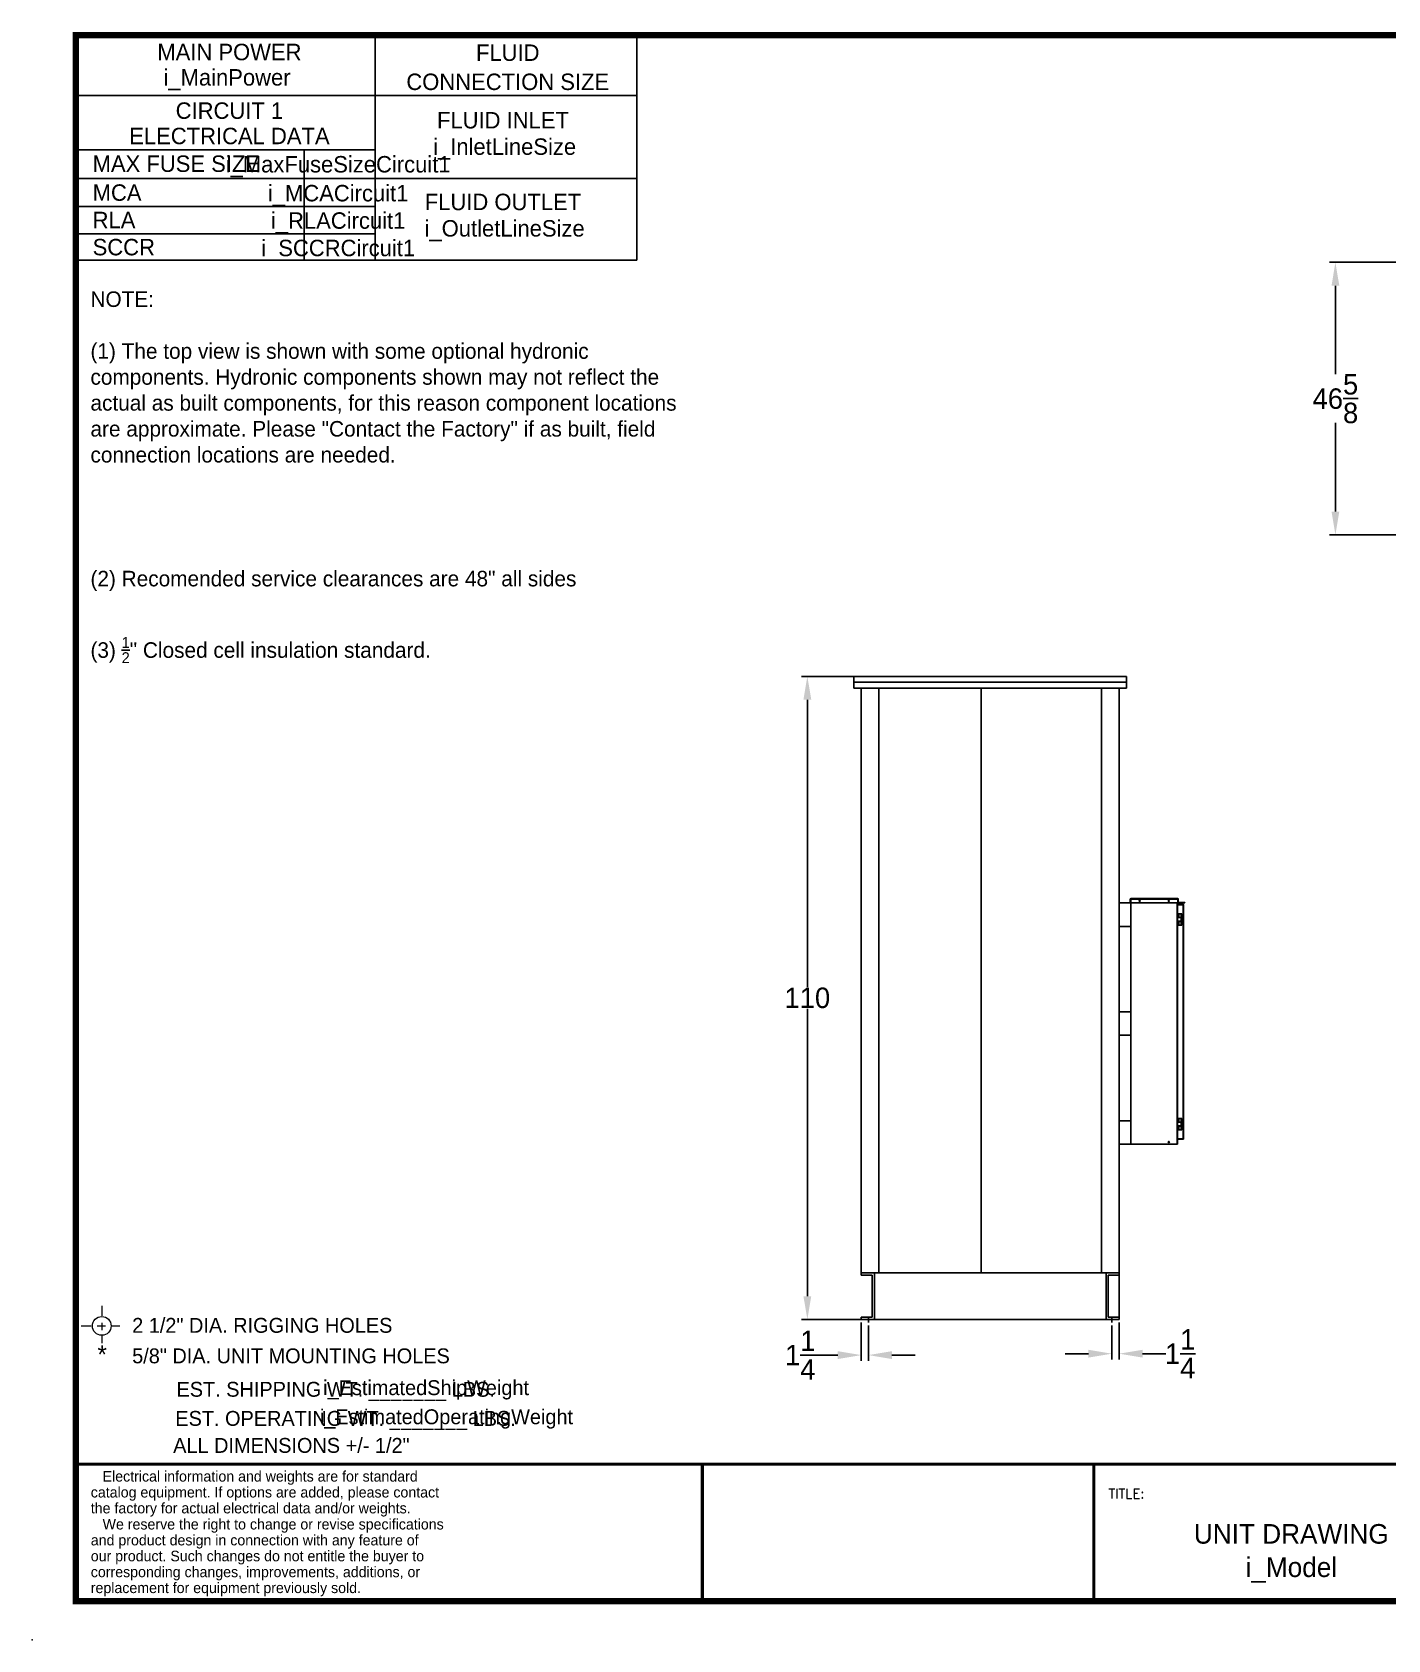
# Model space of a CAD drawing. Header units: inches. Extents: x 2163 to 2605, y 1222 to 1501.
# Drawn here: x 2163.4 to 2395.3, y 1222.2 to 1497.1 of the extents above; entities that cross this region are included whole.
import ezdxf
from ezdxf.enums import TextEntityAlignment as Align

# ---------------------------------------------------------------- set-up
doc = ezdxf.new("R2010")
doc.units = ezdxf.units.IN
doc.header["$MEASUREMENT"] = 0
doc.header["$PDSIZE"] = -1
doc.styles.add('SIMPLEX', font='SIMPLEX')
doc.dimstyles.new('General Dimension', dxfattribs={"dimtxt": 3.5, "dimasz": 4, "dimexe": 1, "dimexo": 0.5, "dimgap": 0.09, "dimtad": 0, "dimtih": 1, "dimtoh": 1, "dimdec": 3, "dimzin": 0, "dimdsep": 46, "dimlunit": 5, "dimtxsty": 'Standard', "dimcen": 0.09, "dimadec": 0, "dimazin": 0, "dimtfac": 1, "dimtdec": 3, "dimtofl": 0, "dimtmove": 0, "dimatfit": 3, "dimfxl": 1, "dimtolj": 1, "dimtzin": 0, "dimarcsym": 0})

# ---------------------------------------------------------------- blocks, each defined once
blk = doc.blocks.new('*D39')
at = {"color": 0, "linetype": 'Continuous', "lineweight": -2}
for p, q in [((2348.06, 1275.96), (2348.06, 1270.12)), ((2349.31, 1276.46), (2349.31, 1270.12)), ((2344.06, 1271.12), (2340.06, 1271.12)), ((2353.31, 1271.12), (2357.31, 1271.12))]:
    blk.add_line(p, q, dxfattribs=at)
at = {"color": 0, "linetype": 'Continuous'}
for points in [[(2344.06, 1271.79), (2344.06, 1270.46), (2348.06, 1271.12)], [(2353.31, 1271.79), (2353.31, 1270.46), (2349.31, 1271.12)]]:
    blk.add_solid(points, dxfattribs=at)
at = {"layer": 'Defpoints', "color": 0, "linetype": 'Continuous'}
for p in [(2348.06, 1276.46), (2349.31, 1276.96), (2349.31, 1271.12)]:
    blk.add_point(p, dxfattribs=at)
at = {"color": 0, "linetype": 'Continuous', "insert": (2359.74, 1271.12), "char_height": 3.5, "attachment_point": 5}
blk.add_mtext('\\A1;1{\\H1x;\\S1/4;}', dxfattribs=at)
blk = doc.blocks.new('*D40')
at = {"color": 0, "linetype": 'Continuous', "lineweight": -2}
for p, q in [((2305.19, 1276.46), (2305.19, 1269.88)), ((2306.44, 1275.96), (2306.44, 1269.88)), ((2301.19, 1270.88), (2297.19, 1270.88)), ((2310.44, 1270.88), (2314.44, 1270.88))]:
    blk.add_line(p, q, dxfattribs=at)
at = {"color": 0, "linetype": 'Continuous'}
for points in [[(2301.19, 1271.55), (2301.19, 1270.21), (2305.19, 1270.88)], [(2310.44, 1271.55), (2310.44, 1270.21), (2306.44, 1270.88)]]:
    blk.add_solid(points, dxfattribs=at)
at = {"layer": 'Defpoints', "color": 0, "linetype": 'Continuous'}
for p in [(2305.19, 1276.96), (2306.44, 1276.46), (2305.19, 1270.88)]:
    blk.add_point(p, dxfattribs=at)
at = {"color": 0, "linetype": 'Continuous', "insert": (2294.76, 1270.88), "char_height": 3.5, "attachment_point": 5}
blk.add_mtext('\\A1;1{\\H1x;\\S1/4;}', dxfattribs=at)
blk = doc.blocks.new('*D46')
at = {"color": 0, "lineweight": -2}
for p, q in [((2321.56, 1386.96), (2294.98, 1386.96)), ((2295.98, 1382.96), (2295.98, 1333.8)), ((2295.98, 1280.96), (2295.98, 1330.12)), ((2321.56, 1276.96), (2294.98, 1276.96))]:
    blk.add_line(p, q, dxfattribs=at)
at = {"color": 0}
for points in [[(2295.31, 1382.96), (2296.65, 1382.96), (2295.98, 1386.96)], [(2295.31, 1280.96), (2296.65, 1280.96), (2295.98, 1276.96)]]:
    blk.add_solid(points, dxfattribs=at)
at = {"layer": 'Defpoints', "color": 0}
for p in [(2322.06, 1386.96), (2295.98, 1276.96), (2322.06, 1276.96)]:
    blk.add_point(p, dxfattribs=at)
at = {"color": 0, "insert": (2295.98, 1331.96), "char_height": 3.5, "attachment_point": 5}
blk.add_mtext('\\A1;110', dxfattribs=at)
blk = doc.blocks.new('*D50')
at = {"color": 0, "lineweight": -2}
for p, q in [((2414.1, 1457.77), (2385.29, 1457.77)), ((2386.29, 1453.77), (2386.29, 1438.63)), ((2386.29, 1415.15), (2386.29, 1430.29)), ((2414.1, 1411.15), (2385.29, 1411.15))]:
    blk.add_line(p, q, dxfattribs=at)
at = {"color": 0}
for points in [[(2385.63, 1453.77), (2386.96, 1453.77), (2386.29, 1457.77)], [(2385.63, 1415.15), (2386.96, 1415.15), (2386.29, 1411.15)]]:
    blk.add_solid(points, dxfattribs=at)
at = {"layer": 'Defpoints', "color": 0}
for p in [(2414.6, 1457.77), (2386.29, 1411.15), (2414.6, 1411.15)]:
    blk.add_point(p, dxfattribs=at)
at = {"color": 0, "insert": (2386.29, 1434.46), "char_height": 3.5, "attachment_point": 5}
blk.add_mtext('\\A1;46{\\H1x;\\S5/8;}', dxfattribs=at)

msp = doc.modelspace()

# ---------------------------------------------------------------- linework, layer by layer
at = {"color": 0, "lineweight": 25}
for p, q in [((2222.044, 1496.596), (2222.044, 1458.1167)), ((2222.044, 1486.294), (2222.044, 1496.596)), ((2266.8074, 1458.1167), (2266.8074, 1496.6139)), ((2222.044, 1486.294), (2170.8869, 1486.294)), ((2222.044, 1486.294), (2266.8074, 1486.294)), ((2222.044, 1477.0173), (2171.1677, 1477.0173)), ((2209.9298, 1477.0173), (2209.9298, 1458.1167)), ((2171.1532, 1472.1054), (2222.044, 1472.1054)), ((2222.044, 1472.1054), (2266.8074, 1472.1054)), ((2171.039, 1467.2986), (2222.044, 1467.2986)), ((2170.8028, 1462.6218), (2222.044, 1462.6218)), ((2170.8107, 1458.1167), (2222.044, 1458.1167)), ((2222.044, 1458.1167), (2266.8074, 1458.1167))]:
    msp.add_line(p, q, dxfattribs=at)
at = {"color": 0}
for p, q in [((2303.937, 1386.9578), (2303.937, 1384.9578)), ((2303.937, 1385.9578), (2350.562, 1385.9578)), ((2305.187, 1386.9578), (2350.562, 1386.9578)), ((2350.562, 1386.9578), (2350.562, 1384.9578)), ((2303.937, 1384.9578), (2350.562, 1384.9578)), ((2305.187, 1284.9578), (2305.187, 1384.9578)), ((2308.187, 1284.9578), (2308.187, 1384.9578)), ((2325.687, 1284.9578), (2325.687, 1384.9578)), ((2346.312, 1284.9578), (2346.312, 1384.9578)), ((2349.312, 1284.9578), (2349.312, 1384.9578)), ((2349.312, 1348.2078), (2351.312, 1348.2078)), ((2351.312, 1348.2078), (2351.312, 1344.2078)), ((2351.312, 1344.2078), (2349.312, 1344.2078)), ((2349.312, 1276.9578), (2349.312, 1336.9578)), ((2349.312, 1329.5828), (2351.312, 1329.5828)), ((2351.312, 1325.5828), (2349.312, 1325.5828)), ((2349.312, 1310.9578), (2351.312, 1310.9578)), ((2351.312, 1310.9578), (2351.312, 1306.9578)), ((2351.312, 1306.9578), (2349.312, 1306.9578))]:
    msp.add_line(p, q, dxfattribs=at)
at = {"color": 0, "linetype": 'Continuous'}
for p, q in [((2351.2773, 1348.8821), (2351.2026, 1348.8821)), ((2351.2026, 1348.8821), (2351.2026, 1348.2078)), ((2351.2773, 1348.8821), (2351.2026, 1348.8821)), ((2351.2026, 1348.8821), (2351.2026, 1348.2078)), ((2351.2026, 1348.2078), (2351.2773, 1348.2078)), ((2351.2026, 1348.2078), (2351.2773, 1348.2078)), ((2351.2773, 1348.8821), (2351.2773, 1348.2078)), ((2351.2773, 1348.8821), (2351.2773, 1348.2078)), ((2351.2783, 1348.8821), (2351.2783, 1348.9578)), ((2351.2783, 1348.8821), (2351.2783, 1348.9578)), ((2351.2783, 1348.2078), (2351.2783, 1348.8821)), ((2351.2783, 1348.2078), (2351.2783, 1348.8821)), ((2359.3457, 1348.9578), (2351.312, 1348.9578)), ((2359.3457, 1348.9578), (2351.312, 1348.9578)), ((2359.3457, 1348.8821), (2351.312, 1348.8821)), ((2359.3457, 1348.8821), (2351.312, 1348.8821)), ((2359.3457, 1348.2078), (2351.312, 1348.2078)), ((2351.312, 1348.2078), (2351.312, 1306.9578)), ((2359.3457, 1348.2078), (2351.312, 1348.2078)), ((2351.312, 1348.2078), (2351.312, 1306.9578)), ((2359.2363, 1348.2078), (2359.2363, 1332.2044)), ((2359.2363, 1348.2078), (2359.2363, 1332.2044)), ((2359.312, 1348.2078), (2359.312, 1332.2411)), ((2359.312, 1348.2078), (2359.312, 1332.2411)), ((2360.2363, 1347.9829), (2359.312, 1347.9829)), ((2360.2363, 1347.9829), (2359.312, 1347.9829)), ((2360.2363, 1347.9082), (2359.312, 1347.9082)), ((2360.2363, 1347.9082), (2359.312, 1347.9082)), ((2359.312, 1347.9072), (2360.2363, 1347.9072)), ((2359.312, 1347.9072), (2360.2363, 1347.9072)), ((2359.3457, 1348.9578), (2359.3457, 1348.8821)), ((2359.3457, 1348.9578), (2359.3457, 1348.8821)), ((2359.3457, 1348.8821), (2359.3457, 1348.2078)), ((2359.3457, 1348.8821), (2359.3457, 1348.2078)), ((2359.4214, 1348.8821), (2359.3467, 1348.8821)), ((2359.3467, 1348.345), (2359.3467, 1348.8821)), ((2359.4214, 1348.8821), (2359.3467, 1348.8821)), ((2359.3467, 1348.345), (2359.3467, 1348.8821)), ((2359.3467, 1348.345), (2359.4214, 1348.345)), ((2359.3467, 1348.345), (2359.4214, 1348.345)), ((2359.4223, 1348.344), (2359.4191, 1348.2694)), ((2359.4223, 1348.344), (2359.4191, 1348.2694)), ((2359.4191, 1348.2694), (2360.3145, 1348.2303)), ((2359.4191, 1348.2694), (2360.3145, 1348.2303)), ((2359.4214, 1348.345), (2359.4214, 1348.8821)), ((2359.4214, 1348.345), (2359.4214, 1348.8821)), ((2359.4223, 1348.344), (2360.3177, 1348.3049)), ((2359.4223, 1348.344), (2360.3177, 1348.3049)), ((2360.2363, 1347.9082), (2360.2363, 1347.9829)), ((2360.2363, 1347.9082), (2360.2363, 1347.9829)), ((2360.2363, 1347.9072), (2360.2363, 1307.8711)), ((2360.2363, 1347.9072), (2360.312, 1347.9072)), ((2360.2363, 1347.9072), (2360.2363, 1307.8711)), ((2360.2363, 1347.9072), (2360.312, 1347.9072)), ((2360.312, 1347.9072), (2360.312, 1307.8711)), ((2360.312, 1347.9072), (2360.312, 1307.8711)), ((2360.3177, 1348.3049), (2360.3145, 1348.2303)), ((2360.3177, 1348.3049), (2360.3145, 1348.2303)), ((2360.5642, 1348.2194), (2360.3145, 1348.2303)), ((2360.5642, 1348.2194), (2360.3145, 1348.2303)), ((2360.5675, 1348.294), (2360.3177, 1348.3049)), ((2360.5675, 1348.294), (2360.3177, 1348.3049)), ((2360.5675, 1348.294), (2360.5642, 1348.2194)), ((2360.5675, 1348.294), (2360.5642, 1348.2194)), ((2359.912, 1345.7042), (2359.312, 1345.7042)), ((2359.912, 1345.7042), (2359.312, 1345.7042)), ((2359.912, 1345.0742), (2359.312, 1345.0742)), ((2359.912, 1345.0742), (2359.312, 1345.0742)), ((2359.407, 1345.7254), (2359.407, 1346.3554)), ((2359.407, 1346.3554), (2359.532, 1346.3554)), ((2359.407, 1345.7254), (2359.407, 1346.3554)), ((2359.407, 1346.3554), (2359.532, 1346.3554)), ((2359.532, 1345.7254), (2359.407, 1345.7254)), ((2359.532, 1345.7254), (2359.407, 1345.7254)), ((2359.407, 1344.4229), (2359.407, 1345.0529)), ((2359.407, 1345.0529), (2359.532, 1345.0529)), ((2359.407, 1344.4229), (2359.407, 1345.0529)), ((2359.407, 1345.0529), (2359.532, 1345.0529)), ((2359.532, 1346.3554), (2359.532, 1345.7254)), ((2359.532, 1346.3554), (2359.912, 1346.3554)), ((2359.532, 1346.3554), (2359.532, 1345.7254)), ((2359.532, 1346.3554), (2359.912, 1346.3554)), ((2359.912, 1345.7254), (2359.532, 1345.7254)), ((2359.912, 1345.7254), (2359.532, 1345.7254)), ((2359.532, 1345.0529), (2359.532, 1344.4229)), ((2359.532, 1345.0529), (2359.912, 1345.0529)), ((2359.532, 1345.0529), (2359.532, 1344.4229)), ((2359.532, 1345.0529), (2359.912, 1345.0529)), ((2359.5645, 1345.7254), (2359.5645, 1345.7042)), ((2359.5645, 1345.7254), (2359.5645, 1345.7042)), ((2359.5645, 1345.0742), (2359.5645, 1345.0529)), ((2359.5645, 1345.0742), (2359.5645, 1345.0529)), ((2359.8795, 1345.7042), (2359.8795, 1345.7254)), ((2359.8795, 1345.7042), (2359.8795, 1345.7254)), ((2359.8795, 1345.0529), (2359.8795, 1345.0742)), ((2359.8795, 1345.0529), (2359.8795, 1345.0742)), ((2359.912, 1345.7254), (2359.912, 1346.3554)), ((2359.912, 1346.3554), (2360.037, 1346.3554)), ((2359.912, 1345.7254), (2359.912, 1346.3554)), ((2359.912, 1346.3554), (2360.037, 1346.3554)), ((2360.037, 1345.7254), (2359.912, 1345.7254)), ((2360.037, 1345.7254), (2359.912, 1345.7254)), ((2359.912, 1345.0742), (2359.912, 1345.7042)), ((2359.912, 1345.7042), (2360.037, 1345.7042)), ((2359.912, 1345.0742), (2359.912, 1345.7042)), ((2359.912, 1345.7042), (2360.037, 1345.7042)), ((2360.037, 1345.0742), (2359.912, 1345.0742)), ((2360.037, 1345.0742), (2359.912, 1345.0742)), ((2359.912, 1344.4229), (2359.912, 1345.0529)), ((2359.912, 1345.0529), (2360.037, 1345.0529)), ((2359.912, 1344.4229), (2359.912, 1345.0529)), ((2359.912, 1345.0529), (2360.037, 1345.0529)), ((2360.037, 1346.3554), (2360.037, 1345.7254)), ((2360.037, 1346.3554), (2360.037, 1345.7254)), ((2360.037, 1345.7042), (2360.037, 1345.0742)), ((2360.037, 1345.7042), (2360.037, 1345.0742)), ((2360.037, 1345.0529), (2360.037, 1344.4229)), ((2360.037, 1345.0529), (2360.037, 1344.4229)), ((2359.532, 1344.4229), (2359.407, 1344.4229)), ((2359.532, 1344.4229), (2359.407, 1344.4229)), ((2359.912, 1344.4229), (2359.532, 1344.4229)), ((2359.912, 1344.4229), (2359.532, 1344.4229)), ((2360.037, 1344.4229), (2359.912, 1344.4229)), ((2360.037, 1344.4229), (2359.912, 1344.4229)), ((2359.2363, 1332.2044), (2359.2363, 1330.2882)), ((2359.2363, 1332.2044), (2359.2363, 1330.2882)), ((2359.312, 1332.2411), (2359.312, 1330.3249)), ((2359.312, 1332.2411), (2359.312, 1330.3249)), ((2359.2363, 1330.2882), (2359.2363, 1306.9578)), ((2359.2363, 1330.2882), (2359.2363, 1306.9578)), ((2359.312, 1330.3249), (2359.312, 1306.9578)), ((2359.312, 1330.3249), (2359.312, 1306.9578)), ((2359.912, 1310.7042), (2359.312, 1310.7042)), ((2359.912, 1310.7042), (2359.312, 1310.7042)), ((2359.912, 1310.0742), (2359.312, 1310.0742)), ((2359.912, 1310.0742), (2359.312, 1310.0742)), ((2359.407, 1310.7254), (2359.407, 1311.3554)), ((2359.407, 1311.3554), (2359.532, 1311.3554)), ((2359.407, 1310.7254), (2359.407, 1311.3554)), ((2359.407, 1311.3554), (2359.532, 1311.3554)), ((2359.532, 1310.7254), (2359.407, 1310.7254)), ((2359.532, 1310.7254), (2359.407, 1310.7254)), ((2359.407, 1309.4229), (2359.407, 1310.0529)), ((2359.407, 1310.0529), (2359.532, 1310.0529)), ((2359.407, 1309.4229), (2359.407, 1310.0529)), ((2359.407, 1310.0529), (2359.532, 1310.0529)), ((2359.532, 1309.4229), (2359.407, 1309.4229)), ((2359.532, 1309.4229), (2359.407, 1309.4229)), ((2359.532, 1311.3554), (2359.532, 1310.7254)), ((2359.532, 1311.3554), (2359.912, 1311.3554)), ((2359.532, 1311.3554), (2359.532, 1310.7254)), ((2359.532, 1311.3554), (2359.912, 1311.3554)), ((2359.912, 1310.7254), (2359.532, 1310.7254)), ((2359.912, 1310.7254), (2359.532, 1310.7254)), ((2359.532, 1310.0529), (2359.532, 1309.4229)), ((2359.532, 1310.0529), (2359.912, 1310.0529)), ((2359.532, 1310.0529), (2359.532, 1309.4229)), ((2359.532, 1310.0529), (2359.912, 1310.0529)), ((2359.912, 1309.4229), (2359.532, 1309.4229)), ((2359.912, 1309.4229), (2359.532, 1309.4229)), ((2359.5645, 1310.7254), (2359.5645, 1310.7042)), ((2359.5645, 1310.7254), (2359.5645, 1310.7042)), ((2359.5645, 1310.0742), (2359.5645, 1310.0529)), ((2359.5645, 1310.0742), (2359.5645, 1310.0529)), ((2359.8795, 1310.7042), (2359.8795, 1310.7254)), ((2359.8795, 1310.7042), (2359.8795, 1310.7254)), ((2359.8795, 1310.0529), (2359.8795, 1310.0742)), ((2359.8795, 1310.0529), (2359.8795, 1310.0742)), ((2359.912, 1310.7254), (2359.912, 1311.3554)), ((2359.912, 1311.3554), (2360.037, 1311.3554)), ((2359.912, 1310.7254), (2359.912, 1311.3554)), ((2359.912, 1311.3554), (2360.037, 1311.3554)), ((2360.037, 1310.7254), (2359.912, 1310.7254)), ((2360.037, 1310.7254), (2359.912, 1310.7254)), ((2359.912, 1310.0742), (2359.912, 1310.7042)), ((2359.912, 1310.7042), (2360.037, 1310.7042)), ((2359.912, 1310.0742), (2359.912, 1310.7042)), ((2359.912, 1310.7042), (2360.037, 1310.7042)), ((2360.037, 1310.0742), (2359.912, 1310.0742)), ((2360.037, 1310.0742), (2359.912, 1310.0742)), ((2359.912, 1309.4229), (2359.912, 1310.0529)), ((2359.912, 1310.0529), (2360.037, 1310.0529)), ((2359.912, 1309.4229), (2359.912, 1310.0529)), ((2359.912, 1310.0529), (2360.037, 1310.0529)), ((2360.037, 1309.4229), (2359.912, 1309.4229)), ((2360.037, 1309.4229), (2359.912, 1309.4229)), ((2360.037, 1311.3554), (2360.037, 1310.7254)), ((2360.037, 1311.3554), (2360.037, 1310.7254)), ((2360.037, 1310.7042), (2360.037, 1310.0742)), ((2360.037, 1310.7042), (2360.037, 1310.0742)), ((2360.037, 1310.0529), (2360.037, 1309.4229)), ((2360.037, 1310.0529), (2360.037, 1309.4229)), ((2359.2363, 1306.9578), (2351.3877, 1306.9578)), ((2359.2363, 1306.9578), (2351.3877, 1306.9578)), ((2359.312, 1306.9578), (2359.2363, 1306.9578)), ((2359.312, 1306.9578), (2359.2363, 1306.9578)), ((2359.312, 1307.8711), (2360.2363, 1307.8711)), ((2359.312, 1307.8711), (2360.2363, 1307.8711)), ((2359.312, 1307.8701), (2360.2363, 1307.8701)), ((2359.312, 1307.8701), (2360.2363, 1307.8701)), ((2359.312, 1307.7954), (2360.2363, 1307.7954)), ((2359.312, 1307.7954), (2360.2363, 1307.7954)), ((2360.2363, 1307.8711), (2360.312, 1307.8711)), ((2360.2363, 1307.8711), (2360.312, 1307.8711)), ((2360.2363, 1307.8701), (2360.2363, 1307.7954)), ((2360.2363, 1307.8701), (2360.2363, 1307.7954)), ((2349.312, 1284.9578), (2305.187, 1284.9578)), ((2349.312, 1284.9578), (2305.187, 1284.9578)), ((2305.187, 1284.9578), (2305.187, 1284.5678)), ((2305.187, 1284.9578), (2305.187, 1284.5678)), ((2305.187, 1284.5678), (2307.047, 1284.5678)), ((2305.187, 1284.5678), (2307.047, 1284.5678)), ((2307.047, 1284.5678), (2307.047, 1277.3478)), ((2307.047, 1284.5678), (2307.047, 1277.3478)), ((2307.437, 1284.9578), (2307.437, 1276.9578)), ((2307.437, 1284.9578), (2307.437, 1276.9578)), ((2347.062, 1284.9578), (2347.062, 1276.9578)), ((2347.062, 1284.9578), (2347.062, 1276.9578)), ((2349.312, 1284.5678), (2347.452, 1284.5678)), ((2347.452, 1284.5678), (2347.452, 1277.3478)), ((2349.312, 1284.5678), (2347.452, 1284.5678)), ((2347.452, 1284.5678), (2347.452, 1277.3478)), ((2349.312, 1284.9578), (2349.312, 1284.5678)), ((2349.312, 1284.9578), (2349.312, 1284.5678)), ((2307.047, 1277.3478), (2305.187, 1277.3478)), ((2305.187, 1277.3478), (2305.187, 1276.9578)), ((2307.047, 1277.3478), (2305.187, 1277.3478)), ((2305.187, 1277.3478), (2305.187, 1276.9578)), ((2349.312, 1276.9578), (2305.187, 1276.9578)), ((2349.312, 1276.9578), (2305.187, 1276.9578)), ((2306.437, 1277.4578), (2306.437, 1276.4578)), ((2306.437, 1277.4578), (2306.437, 1276.4578)), ((2347.452, 1277.3478), (2349.312, 1277.3478)), ((2347.452, 1277.3478), (2349.312, 1277.3478)), ((2348.062, 1277.4578), (2348.062, 1276.4578)), ((2348.062, 1277.4578), (2348.062, 1276.4578)), ((2349.312, 1277.3478), (2349.312, 1276.9578)), ((2349.312, 1277.3478), (2349.312, 1276.9578))]:
    msp.add_line(p, q, dxfattribs=at)
at = {"color": 0, "linetype": 'Continuous', "lineweight": 20}
for p, q in [((2175.305, 1279.2904), (2175.305, 1277.6018)), ((2171.8066, 1275.8688), (2173.519, 1275.8688)), ((2174.507, 1275.8688), (2175.9509, 1275.8688)), ((2175.305, 1276.4161), (2175.305, 1275.1391)), ((2176.9389, 1275.8688), (2178.4019, 1275.8688)), ((2175.305, 1274.227), (2175.305, 1272.8953)), ((2278.0094, 1228.7897), (2278.0094, 1252.2228)), ((2344.961, 1228.7897), (2344.961, 1252.2228))]:
    msp.add_line(p, q, dxfattribs=at)
for points, const_width in [([(2170.8869, 1228.7897), (2599.3769, 1228.7897), (2599.3769, 1496.596), (2170.8869, 1496.596), (2170.8869, 1228.7897)], 1.0712), ([(2278.6427, 1252.2228), (2170.8869, 1252.2228)], 0.5356), ([(2599.3769, 1252.2228), (2278.0094, 1252.2228), (2278.0094, 1228.7897)], 0.5356), ([(2344.961, 1252.2228), (2344.961, 1228.7897)], 0.5356)]:
    msp.add_lwpolyline(points, dxfattribs=dict(at, const_width=const_width))
at = {"color": 0, "linetype": 'Continuous'}
for centre in [(2352.812, 1348.5828), (2352.812, 1348.5828), (2357.812, 1348.5828), (2357.812, 1348.5828), (2357.812, 1307.3328), (2357.812, 1307.3328)]:
    msp.add_circle(centre, 0.0995, dxfattribs=at)
at = {"color": 0, "linetype": 'Continuous', "lineweight": 20}
msp.add_circle((2175.305, 1275.8688), 1.6057, dxfattribs=at)
at = {"color": 0, "linetype": 'Continuous'}
for centre, radius, start, end in [((2351.2783, 1348.8821), 0.0757, 90, 180), ((2351.2783, 1348.8821), 0.0757, 90, 180), ((2351.2783, 1348.8821), 0.001, 90, 180), ((2351.2783, 1348.8821), 0.001, 90, 180), ((2359.3457, 1348.8821), 0.0757, 0, 90), ((2359.3457, 1348.8821), 0.0757, 0, 90), ((2359.3457, 1348.8821), 0.001, 0, 90), ((2359.3457, 1348.8821), 0.001, 0, 90), ((2359.4224, 1348.345), 0.0757, 180, 267.5), ((2359.4224, 1348.345), 0.0757, 180, 267.5), ((2359.4224, 1348.345), 0.001, 180, 267.5), ((2359.4224, 1348.345), 0.001, 180, 267.5), ((2360.2363, 1347.9072), 0.0757, 0, 90), ((2360.2363, 1347.9072), 0.0757, 0, 90), ((2360.2363, 1347.9072), 0.001, 0, 90), ((2360.2363, 1347.9072), 0.001, 0, 90), ((2360.2363, 1307.8711), 0.001, 270, 0), ((2360.2363, 1307.8711), 0.0757, 270, 0), ((2360.2363, 1307.8711), 0.001, 270, 0), ((2360.2363, 1307.8711), 0.0757, 270, 0)]:
    msp.add_arc(centre, radius, start, end, dxfattribs=at)
at = {"color": 0, "linetype": 'Continuous', "lineweight": 20}
msp.add_point((2163.3974, 1222.1843), dxfattribs=at)

# ---------------------------------------------------------------- texts
at = {"color": 0, "lineweight": 25}
for s, height, p in [('MAIN POWER', 2.81243, (2197.1359, 1492.3329)), ('FLUID', 2.81243, (2244.7382, 1492.2167)), ('i_MainPower', 2.812426, (2196.7253, 1487.9979)), ('CONNECTION SIZE', 2.812426, (2244.7382, 1487.2347)), ('CIRCUIT 1', 2.81243, (2197.1359, 1482.3076)), ('FLUID INLET', 2.812426, (2243.9207, 1480.6652)), ('ELECTRICAL DATA', 2.812426, (2197.1359, 1477.9726)), ('i_InletLineSize', 2.812426, (2244.2054, 1476.1506)), ('i_MaxFuseSizeCircuit1', 2.812426, (2215.7306, 1473.1324)), ('i_MCACircuit1', 2.812426, (2215.7306, 1468.1928)), ('FLUID OUTLET', 2.812426, (2243.9189, 1466.6905)), ('i_RLACircuit1', 2.812426, (2215.7306, 1463.5054)), ('i_OutletLineSize', 2.812426, (2244.2036, 1462.1759)), ('i_SCCRCircuit1', 2.812426, (2215.7306, 1458.818))]:
    msp.add_text(s, height=height, dxfattribs=at).set_placement(p, align=Align.CENTER)
for s, height, p in [('MAX FUSE SIZE', 2.812426, (2173.7416, 1473.2272)), ('MCA', 2.81243, (2173.7416, 1468.2876)), ('RLA', 2.81243, (2173.7416, 1463.6003)), ('SCCR', 2.81243, (2173.7416, 1458.9617))]:
    msp.add_text(s, height=height, dxfattribs=at).set_placement(p)
at = {"color": 0, "linetype": 'Continuous', "lineweight": 20}
for s, height, p in [('2 1/2" DIA. RIGGING HOLES', 2.544159, (2180.5049, 1274.6965)), ('5/8" DIA. UNIT MOUNTING HOLES', 2.544159, (2180.5049, 1269.4781)), ('   Electrical information and weights are for standard', 1.812714, (2173.4283, 1249.2484)), ('catalog equipment. If options are added, please contact', 1.812714, (2173.4283, 1246.5293)), ('the factory for actual electrical data and/or weights.', 1.812714, (2173.4283, 1243.8102)), ('   We reserve the right to change or revise specifications', 1.812714, (2173.4283, 1241.0569)), ('and product design in connection with any feature of', 1.812714, (2173.4283, 1238.3378)), ('our product. Such changes do not entitle the buyer to', 1.812714, (2173.4283, 1235.6187)), ('corresponding changes, improvements, additions, or ', 1.812714, (2173.4283, 1232.8997)), ('replacement for equipment previously sold.', 1.812714, (2173.4283, 1230.1806))]:
    msp.add_text(s, height=height, dxfattribs=at).set_placement(p)
for s, height, p in [('*', 3.1311, (2175.371, 1269.434)), ('EST. SHIPPING WT. _______ LBS.', 2.544159, (2215.311, 1263.7609)), ('i_EstimatedShipWeight', 2.547079, (2230.7745, 1264.0388)), ('EST. OPERATING WT. _______ LBS.', 2.544159, (2217.0004, 1258.7844)), ('i_EstimatedOperatingWeight', 2.544159, (2234.2557, 1259.0623)), ('ALL DIMENSIONS +/- 1/2"', 2.544159, (2207.7365, 1254.1671)), ('UNIT DRAWING', 3.347578, (2378.7531, 1238.636)), ('i_Model', 3.34758, (2378.7531, 1232.9306))]:
    msp.add_text(s, height=height, dxfattribs=at).set_placement(p, align=Align.CENTER)
at = {"color": 0, "linetype": 'Continuous', "lineweight": 20, "style": 'SIMPLEX'}
msp.add_text('TITLE:', height=1.67379, dxfattribs=at).set_placement((2347.4716, 1246.3645))
at = {"color": 0, "linetype": 'Continuous', "width": 100.233515, "attachment_point": 1}
for s, insert, char_height in [('NOTE:\\P \\P(1) The top view is shown with some optional hydronic components. Hydronic components shown may not reflect the actual as built components, for this reason component locations are approximate. Please "Contact the Factory" if as built, field connection locations are needed.', (2173.3711, 1452.7953), 2.6597149), (' \\P(2) Recomended service clearances are 48" all sides', (2173.3711, 1409.443), 2.659715), ('\\A1; \\P(3) {\\H0.7x;\\S1/2;}" Closed cell insulation standard.', (2173.3711, 1398.1269), 2.659715)]:
    msp.add_mtext(s, dxfattribs=dict(at, insert=insert, char_height=char_height))

# ---------------------------------------------------------------- dimensions: what is measured, and where the dimension line sits
at = {"color": 0}
for base, p1, p2, picture, middle in [((2386.2924, 1411.1477), (2414.6014, 1457.7727), (2414.6014, 1411.1477), '*D50', (2386.2924, 1434.4602)), ((2295.9803, 1276.9578), (2322.062, 1386.9578), (2322.062, 1276.9578), '*D46', (2295.9803, 1331.9578))]:
    dim = msp.add_linear_dim(base=base, p1=p1, p2=p2, angle=90, dimstyle='General Dimension', dxfattribs=at)
    dim.commit()
    dim.dimension.update_dxf_attribs({"geometry": picture, "text_midpoint": middle})
at = {"color": 0, "linetype": 'Continuous'}
for base, p1, p2, picture, middle in [((2305.187, 1270.879), (2306.437, 1276.4578), (2305.187, 1276.9578), '*D40', (2294.7636, 1270.879)), ((2349.312, 1271.1229), (2348.062, 1276.4578), (2349.312, 1276.9578), '*D39', (2359.7353, 1271.1229))]:
    dim = msp.add_linear_dim(base=base, p1=p1, p2=p2, dimstyle='General Dimension', dxfattribs=at)
    dim.commit()
    dim.dimension.update_dxf_attribs({"geometry": picture, "text_midpoint": middle})

doc.saveas('drawing.dxf')
